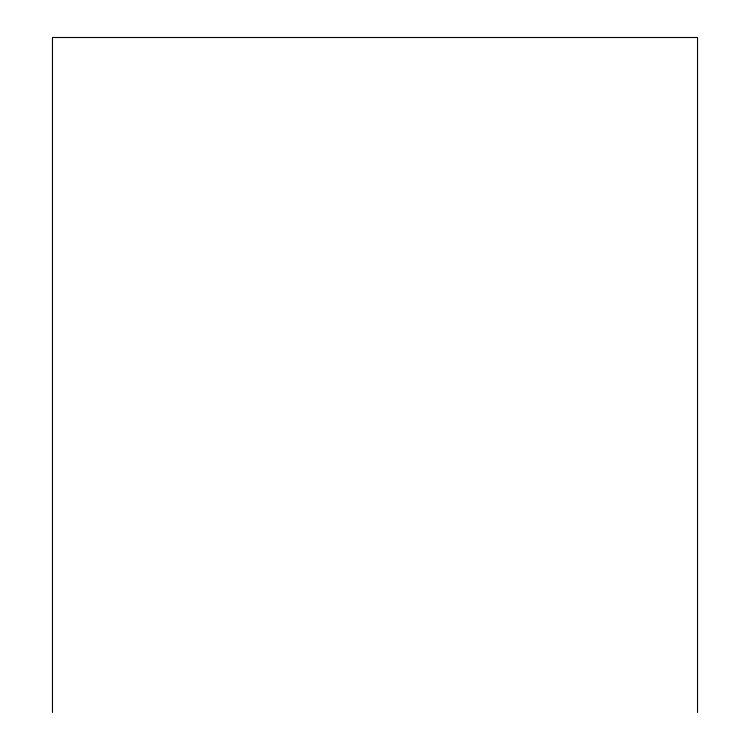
<?xml version="1.0" encoding="UTF-8"?>
<svg xmlns="http://www.w3.org/2000/svg" width="750" height="750" viewBox="0 0 750 750"><rect width="100%" height="100%" fill="white"/><g stroke="black" fill="none" stroke-linecap="round" stroke-linejoin="round"><path stroke-width="1.12" d="M697.528 712.5L697.528 37.5L52.472 37.5L52.472 712.5"/></g></svg>
